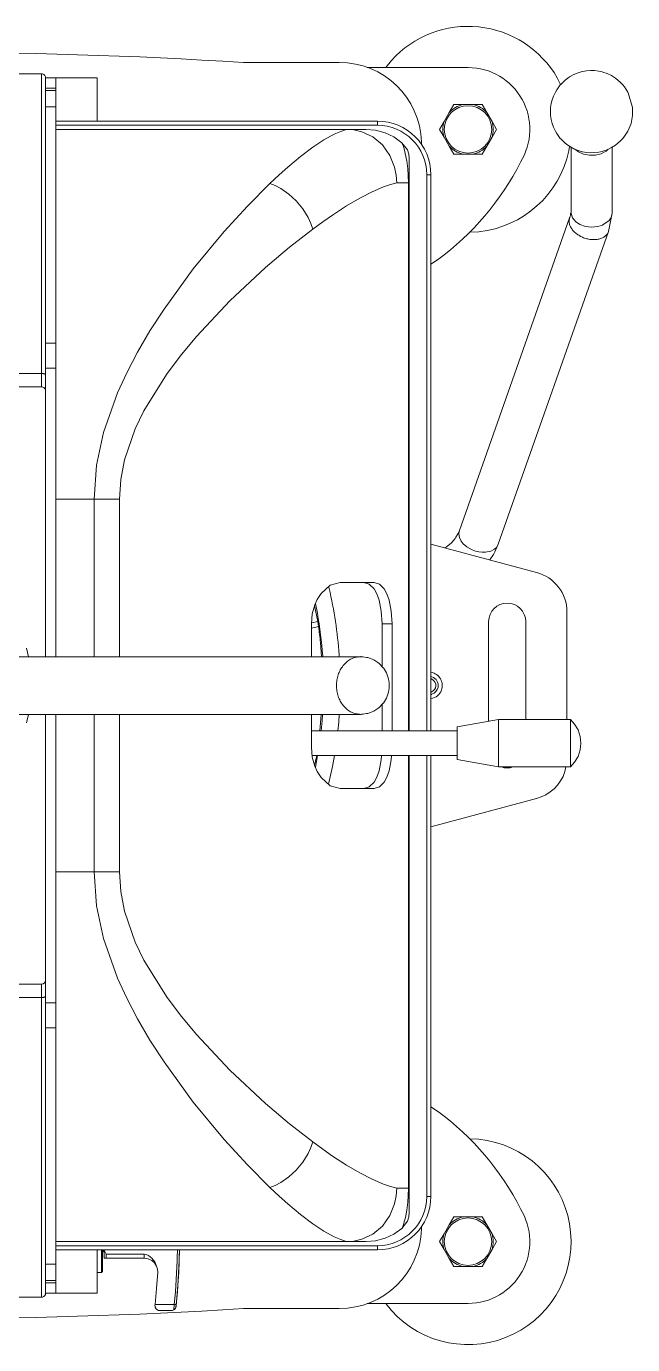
# Model space of a CAD drawing. Header units: millimetres. Extents: x -164867 to 807677, y -316775 to 513985.
# Drawn here: x 245063 to 245357, y 460286 to 460926 of the extents above; entities that cross this region are included whole.
import ezdxf

# ---------------------------------------------------------------- set-up
doc = ezdxf.new("R2010")
doc.units = ezdxf.units.MM
doc.layers.add('TECHNO', color=7, linetype='Continuous', lineweight=15)

# ---------------------------------------------------------------- blocks, each defined once
blk = doc.blocks.new('20_ Делитель округлитель S30')
at = {"transparency": 33554669}
for p, q in [((-73, 5.98), (-73, 309.82)), ((-45, 309.82), (-45, 5.98)), ((-356, 286.95), (-356, 160.95)), ((-210.5, 286.95), (-210.5, 160.95)), ((-204, 160.95), (-204, 286.95)), ((86, 286.95), (86, 160.95)), ((92.5, 286.95), (92.5, 160.95)), ((238, 286.95), (238, 160.95)), ((-77.1, 168.25), (-73, 167.15)), ((-45, 167.15), (-40.9, 168.25)), ((-356, 160.95), (-355.91, 160.37)), ((-210.5, 160.95), (-356, 160.95)), ((-355.91, 160.37), (-355.66, 159.84)), ((-210.5, 160.95), (-204, 160.95)), ((86, 160.95), (92.5, 160.95)), ((238, 160.95), (92.5, 160.95)), ((237.66, 159.84), (237.91, 160.37)), ((237.91, 160.37), (238, 160.95)), ((-355.66, 159.84), (-355.33, 159.47)), ((-355.33, 159.47), (-355.11, 159.29)), ((-355.11, 159.29), (-354.58, 159.04)), ((-354.58, 159.04), (-354, 158.95)), ((-354, 158.95), (-354, 153.95)), ((-225.94, 158.95), (-354, 158.95)), ((-349, 153.95), (-354, 153.95)), ((-354, 133.95), (-354, 153.95)), ((-349, 158.95), (-349, 153.95)), ((-349, 153.95), (-347.94, 153.95)), ((-347.94, 158.95), (-347.94, 153.95)), ((-347.94, 153.95), (-339.97, 153.95)), ((-339.97, 158.95), (-339.97, 153.95)), ((-225.16, 153.95), (-339.97, 153.95)), ((-333, 153.95), (-333, -2.05)), ((-331, 153.95), (-331, -2.05)), ((-329, 153.95), (-329, 13)), ((-213, 158.95), (-225.94, 158.95)), ((-225.16, 158.95), (-225.16, 153.95)), ((-225.16, 153.95), (-213, 153.95)), ((-205.07, 158.95), (-213, 158.95)), ((-213, 153.95), (-213, 158.95)), ((-73, 153.95), (-213, 153.95)), ((-209.86, 158.96), (-209.8, 158.95)), ((-205.07, 158.95), (-204.29, 158.95)), ((-204.29, 158.95), (-202.26, 158.95)), ((-202.35, 158.98), (-202.26, 158.95)), ((-73, 158.95), (-202, 158.95)), ((-149.5, 135.34), (-149.5, 153.95)), ((84, 158.95), (-45, 158.95)), ((95, 153.95), (-45, 153.95)), ((31.5, 135.34), (31.5, 153.95)), ((84, 158.95), (86.29, 158.95)), ((86.29, 158.95), (87.07, 158.95)), ((95, 158.95), (87.07, 158.95)), ((91.86, 158.96), (91.8, 158.95)), ((95, 158.95), (95, 153.95)), ((107.94, 158.95), (95, 158.95)), ((95, 153.95), (107.16, 153.95)), ((107.16, 158.95), (107.16, 153.95)), ((221.97, 153.95), (107.16, 153.95)), ((236, 158.95), (107.94, 158.95)), ((211, 153.95), (211, 13)), ((213, -2.05), (213, 153.95)), ((215, -2.05), (215, 153.95)), ((221.97, 158.95), (221.97, 153.95)), ((221.97, 153.95), (229.94, 153.95)), ((229.94, 158.95), (229.94, 153.95)), ((229.94, 153.95), (231, 153.95)), ((231, 153.95), (231, 158.95)), ((231, 153.95), (236, 153.95)), ((236, 158.95), (236.58, 159.04)), ((236, 153.95), (236, 158.95)), ((236, 153.95), (236, 133.95)), ((236.58, 159.04), (237.11, 159.29)), ((237.11, 159.29), (237.48, 159.62)), ((237.48, 159.62), (237.66, 159.84)), ((-149.5, 135.34), (-165.94, 134.15)), ((-149.5, 123.02), (-149.5, 135.34)), ((-149.5, 135.34), (-86.15, 135.34)), ((-86.15, 135.34), (-73, 135.34)), ((-45, 135.34), (-31.85, 135.34)), ((-31.85, 135.34), (31.5, 135.34)), ((31.5, 135.34), (31.5, 123.02)), ((47.94, 134.15), (31.5, 135.34)), ((-354, 133.95), (-333.34, 133.95)), ((-333.64, 133.85), (-344, 133.85)), ((-344, 133.85), (-344, 131.85)), ((-344, 131.85), (-333.64, 131.85)), ((-344, 131.85), (-343.5, 131.35)), ((-343.5, 131.35), (-333.48, 131.35)), ((-340.6, 133.95), (-340.5, 133.85)), ((-333.2, 130.55), (-337, 130.55)), ((-337, 129.55), (-337, 130.55)), ((-337, 111.14), (-337, 129.55)), ((-335.11, 129.55), (-337, 129.55)), ((-335.11, 129.55), (-334.17, 130.07)), ((-335.11, 129.55), (-335.11, 111.14)), ((-334.17, 130.07), (-333.2, 130.55)), ((-334, 130.85), (-333.7, 130.85)), ((-334, 130.85), (-334, 130.55)), ((-333.7, 130.85), (-333, 130.85)), ((-333, 133.85), (-333.64, 133.85)), ((-333.64, 131.85), (-333, 131.85)), ((-333.48, 131.35), (-333, 131.35)), ((-333.34, 133.95), (-333, 133.95)), ((-333, 130.55), (-333.2, 130.55)), ((-181.84, 130.79), (-201.13, 124)), ((-165.94, 134.15), (-181.84, 130.79)), ((63.85, 130.79), (47.94, 134.15)), ((83.13, 124), (63.85, 130.79)), ((215.34, 133.95), (215, 133.95)), ((236, 133.95), (215.34, 133.95)), ((-201.13, 124), (-210.87, 119.53)), ((-159.08, 122.41), (-168.51, 120.64)), ((-149.5, 123.02), (-159.08, 122.41)), ((-149.5, 123.02), (-86.15, 123.02)), ((-86.15, 123.02), (-73, 123.02)), ((-45, 123.02), (-31.85, 123.02)), ((-31.85, 123.02), (31.5, 123.02)), ((41.08, 122.41), (31.5, 123.02)), ((50.51, 120.64), (41.08, 122.41)), ((92.87, 119.53), (83.13, 124)), ((-210.87, 119.53), (-220.9, 114.28)), ((-183.68, 115.45), (-192.41, 111.23)), ((-168.51, 120.64), (-183.68, 115.45)), ((65.68, 115.45), (50.51, 120.64)), ((74.41, 111.23), (65.68, 115.45)), ((102.91, 114.28), (92.87, 119.53)), ((-338.1, 107.42), (-337.28, 109.14)), ((-337.28, 109.14), (-337, 111.03)), ((-335.69, 109.03), (-337.06, 107.3)), ((-337, 111.03), (-337, 111.14)), ((-335.11, 111.14), (-337, 111.14)), ((-335.27, 110.05), (-335.69, 109.03)), ((-335.11, 111.14), (-335.27, 110.05)), ((-220.9, 114.28), (-231.13, 108.28)), ((-192.41, 111.23), (-210.02, 100.28)), ((92.02, 100.28), (74.41, 111.23)), ((113.14, 108.28), (102.91, 114.28)), ((-362.5, 103.35), (-362.36, 104.18)), ((-362.5, 103.35), (-362.5, 98.08)), ((-362.36, 104.18), (-361.91, 104.96)), ((-361.91, 104.96), (-361.57, 105.3)), ((-361.57, 105.3), (-360.87, 105.69)), ((-360.87, 105.69), (-360.46, 105.81)), ((-360.46, 105.81), (-360, 105.85)), ((-359.89, 105.85), (-360, 105.85)), ((-359.47, 105.8), (-359.89, 105.85)), ((-351.68, 105.06), (-359.47, 105.8)), ((-359.47, 96.54), (-359.47, 105.8)), ((-343.84, 104.54), (-351.68, 105.06)), ((-342.33, 104.64), (-343.84, 104.54)), ((-340.87, 105.09), (-342.33, 104.64)), ((-340.87, 105.09), (-339.34, 106.03)), ((-338.84, 105.98), (-340.87, 105.09)), ((-339.34, 106.03), (-338.1, 107.42)), ((-337.06, 107.3), (-338.84, 105.98)), ((-231.13, 108.28), (-241.72, 101.44)), ((123.72, 101.44), (113.14, 108.28)), ((-362.4, 97.39), (-362.5, 98.08)), ((-362.11, 96.73), (-362.4, 97.39)), ((-362.11, 96.73), (-361.86, 96.41)), ((-359.47, 96.54), (-362.11, 96.73)), ((-361.86, 96.41), (-361.51, 96.08)), ((-361.51, 96.08), (-361.3, 95.94)), ((-359.5, 96.27), (-359.51, 96)), ((-359.51, 96), (-359.51, 95.85)), ((-359.47, 96.54), (-359.5, 96.27)), ((-353.42, 95.96), (-359.47, 96.54)), ((-241.72, 101.44), (-261.23, 87.26)), ((-210.02, 100.28), (-218.91, 93.62)), ((100.91, 93.62), (92.02, 100.28)), ((143.23, 87.26), (123.72, 101.44)), ((-361.3, 95.94), (-360.87, 95.73)), ((-360.87, 95.73), (-360.81, 95.71)), ((-360.81, 95.71), (-360.76, 95.7)), ((-360.76, 95.7), (-360.73, 95.69)), ((-360.73, 95.69), (-360.69, 95.67)), ((-359.45, 95.54), (-360.69, 95.67)), ((-360.69, 95.67), (-360.48, 95.62)), ((-360.48, 95.62), (-360.28, 95.59)), ((-360.28, 95.59), (-358.43, 95.39)), ((-359.51, 95.85), (-359.5, 95.72)), ((-359.5, 95.72), (-359.48, 95.59)), ((-359.48, 95.59), (-359.45, 95.54)), ((-353.4, 94.97), (-359.45, 95.54)), ((-358.43, 95.39), (-343.74, 94.24)), ((-347.34, 95.51), (-353.42, 95.96)), ((-347.32, 94.52), (-353.4, 94.97)), ((-338.18, 95.08), (-347.34, 95.51)), ((-338.17, 94.08), (-347.32, 94.52)), ((-343.74, 94.24), (-333, 93.95)), ((-336.65, 95.06), (-338.18, 95.08)), ((-336.65, 94.06), (-338.17, 94.08)), ((-333, 95), (-336.65, 95.06)), ((-333, 94), (-336.65, 94.06)), ((-218.91, 93.62), (-228.4, 85.76)), ((110.4, 85.76), (100.91, 93.62)), ((-261.23, 87.26), (-279.34, 72.32)), ((-228.4, 85.76), (-245.82, 69.45)), ((127.82, 69.45), (110.4, 85.76)), ((161.34, 72.32), (143.23, 87.26)), ((-279.34, 72.32), (-291.77, 60.99)), ((173.77, 60.99), (161.34, 72.32)), ((-245.82, 69.45), (-261.98, 52.19)), ((143.98, 52.19), (127.82, 69.45)), ((-361.5, 16.45), (-361.5, 62.95)), ((-291.77, 60.99), (-302.72, 50.08)), ((184.72, 50.08), (173.77, 60.99)), ((243.5, 62.95), (243.5, 16.45)), ((-261.98, 52.19), (-271.84, 40.54)), ((153.84, 40.54), (143.98, 52.19)), ((-310.71, 41.35), (-306.86, 45.66)), ((-306.86, 45.66), (-302.72, 50.08)), ((-302.72, 50.08), (-301.69, 47.48)), ((-301.69, 47.48), (-300.31, 44.84)), ((-300.31, 44.84), (-297.61, 40.92)), ((179.61, 40.92), (182.31, 44.84)), ((182.31, 44.84), (183.69, 47.48)), ((183.69, 47.48), (184.72, 50.08)), ((188.86, 45.66), (184.72, 50.08)), ((192.71, 41.35), (188.86, 45.66)), ((-315.88, 35.16), (-310.71, 41.35)), ((-297.61, 40.92), (-294.23, 37.28)), ((-271.84, 40.54), (-280.59, 29.31)), ((162.59, 29.31), (153.84, 40.54)), ((176.23, 37.28), (179.61, 40.92)), ((197.88, 35.16), (192.71, 41.35)), ((-320.31, 29.31), (-315.88, 35.16)), ((-294.23, 37.28), (-290.35, 34.11)), ((-290.35, 34.11), (-286.18, 31.57)), ((168.18, 31.57), (172.35, 34.11)), ((172.35, 34.11), (176.23, 37.28)), ((202.31, 29.31), (197.88, 35.16)), ((-323.93, 23.85), (-320.31, 29.31)), ((-286.18, 31.57), (-283.36, 30.28)), ((-284.13, 24.45), (-280.59, 29.31)), ((-283.36, 30.28), (-280.59, 29.31)), ((-100.82, 27.08), (-103.74, 25.19)), ((-98.23, 28.27), (-100.82, 27.08)), ((-98.82, 28), (-96.81, 27.56)), ((-93.82, 29.52), (-98.23, 28.27)), ((-93.64, 27.48), (-97.89, 28.37)), ((-96.81, 27.56), (-93, 26.93)), ((-89, 29.97), (-93.82, 29.52)), ((-93, 27.38), (-93.64, 27.48)), ((-93, -40.78), (-93, 29.6)), ((-89, 29.97), (-73, 29.97)), ((-81, 29.97), (-81, -40.78)), ((-73, 25.19), (-81, 25.91)), ((-45, 29.97), (-29, 29.97)), ((-30.43, 26.51), (-31.12, 29.97)), ((-29.06, 26.71), (-30.43, 26.51)), ((-27.96, 26.88), (-29.06, 26.71)), ((-24.18, 29.52), (-29, 29.97)), ((-27.96, 26.88), (-28.56, 29.93)), ((-20.26, 28.41), (-27.96, 26.88)), ((-19.77, 28.27), (-24.18, 29.52)), ((-23.92, 27.05), (-19.22, 28.02)), ((-17.18, 27.08), (-19.77, 28.27)), ((-14.26, 25.19), (-17.18, 27.08)), ((162.59, 29.31), (165.36, 30.28)), ((166.13, 24.45), (162.59, 29.31)), ((165.36, 30.28), (168.18, 31.57)), ((205.93, 23.85), (202.31, 29.31)), ((-326.69, 18.83), (-323.93, 23.85)), ((-291.85, 12.91), (-287.42, 19.72)), ((-287.42, 19.72), (-284.13, 24.45)), ((-107.67, 20.77), (-109, 16.07)), ((-103.74, 25.19), (-107.67, 20.77)), ((-106.93, 21.6), (-98.32, 19.7)), ((-98.32, 19.7), (-93, 18.82)), ((-81, 25.24), (-76.08, 24.68)), ((-76.08, 24.68), (-73, 24.5)), ((-38.15, 25.55), (-45, 25.06)), ((-45, 24.45), (-44.69, 24.47)), ((-10.33, 20.77), (-14.26, 25.19)), ((-11.85, 21.37), (-11.05, 21.58)), ((-9, 16.07), (-10.33, 20.77)), ((169.42, 19.72), (166.13, 24.45)), ((173.85, 12.91), (169.42, 19.72)), ((208.69, 18.83), (205.93, 23.85)), ((-329, 13), (-328.03, 15.74)), ((-329, 13), (-329, 3.54)), ((-328.73, 9.29), (-329, 13)), ((-328.03, 15.74), (-326.69, 18.83)), ((-295.63, 6.48), (-291.85, 12.91)), ((-109, 16.07), (-109, -0.53)), ((-81, 17.19), (-76.76, 16.71)), ((-76.76, 16.71), (-73, 16.49)), ((-45, 16.45), (-44.12, 16.49)), ((-9, 16.07), (-9, -0.53)), ((177.63, 6.48), (173.85, 12.91)), ((210.03, 15.74), (208.69, 18.83)), ((211, 13), (210.03, 15.74)), ((211, 13), (210.73, 9.29)), ((211, 13), (211, 3.54)), ((-327.87, 5.54), (-328.73, 9.29)), ((-298.73, 0.49), (-295.63, 6.48)), ((-72.98, 6.6), (-73, 5.98)), ((180.73, 0.49), (177.63, 6.48)), ((210.73, 9.29), (209.87, 5.54)), ((-359, 2.82), (-359, -46.05)), ((-329, 3.54), (-328.58, -1.21)), ((-325.36, 0.14), (-327.87, 5.54)), ((-321.42, -4.56), (-325.36, 0.14)), ((-301.1, -5.04), (-298.73, 0.49)), ((-109, 4.47), (-108.23, 1.85)), ((-108.23, 1.85), (-105.89, -0.48)), ((-73, 5.98), (-72.97, 5.33)), ((-72.97, 5.33), (-72.92, 4.92)), ((-72.92, 4.92), (-72.67, 3.18)), ((-72.67, 3.18), (-72.57, 2.63)), ((-72.57, 2.63), (-71.75, 0.41)), ((-71.75, 0.41), (-71.4, -0.42)), ((-46.6, -0.42), (-46.25, 0.41)), ((-46.25, 0.41), (-45.43, 2.63)), ((-45.43, 2.63), (-45.33, 3.18)), ((-45.33, 3.18), (-45.08, 4.92)), ((-45.08, 4.92), (-45.03, 5.33)), ((-45.03, 5.33), (-45, 5.98)), ((-12.11, -0.48), (-9.77, 1.85)), ((-9.77, 1.85), (-9, 4.47)), ((183.1, -5.04), (180.73, 0.49)), ((207.36, 0.14), (203.42, -4.56)), ((209.87, 5.54), (207.36, 0.14)), ((210.58, -1.21), (211, 3.54)), ((241, 2.82), (241, -46.05)), ((-362.46, -8.89), (-359, -6.09)), ((-331, -2.05), (-333, -2.05)), ((-328.58, -1.21), (-327.34, -5.81)), ((-327.34, -5.81), (-325.31, -10.12)), ((-316.34, -8.14), (-321.42, -4.56)), ((-302.24, -8.43), (-301.1, -5.04)), ((-109, -0.53), (-108.22, -3.1)), ((-108.22, -3.1), (-105.88, -5.39)), ((-105.89, -0.48), (-103.49, -1.8)), ((-105.88, -5.39), (-103.48, -6.69)), ((-103.49, -1.8), (-100.48, -2.88)), ((-100.48, -2.88), (-95.05, -3.97)), ((-95.05, -3.97), (-93, -4.1)), ((-81, -4.35), (-68.22, -4.35)), ((-71.4, -0.42), (-70.15, -2.3)), ((-70.15, -2.3), (-69.65, -2.99)), ((-69.65, -2.99), (-67.6, -4.93)), ((-67.6, -4.93), (-67.53, -5)), ((-67.53, -5), (-65.18, -6.42)), ((-52.82, -6.42), (-50.47, -5)), ((-50.47, -5), (-50.4, -4.93)), ((-50.4, -4.93), (-48.35, -2.99)), ((-49.78, -4.35), (-29, -4.35)), ((-48.35, -2.99), (-47.85, -2.3)), ((-47.85, -2.3), (-46.6, -0.42)), ((-29, -4.35), (-22.95, -3.97)), ((-29, -4.35), (-29, -9.18)), ((-22.95, -3.97), (-17.52, -2.88)), ((-17.52, -2.88), (-14.51, -1.8)), ((-14.52, -6.69), (-12.12, -5.39)), ((-14.51, -1.8), (-12.11, -0.48)), ((-12.12, -5.39), (-9.78, -3.1)), ((-9.78, -3.1), (-9, -0.53)), ((184.24, -8.43), (183.1, -5.04)), ((203.42, -4.56), (198.34, -8.14)), ((207.31, -10.12), (209.34, -5.81)), ((209.34, -5.81), (210.58, -1.21)), ((213, -2.05), (215, -2.05)), ((241, -6.09), (244.46, -8.89)), ((-325.31, -10.12), (-322.54, -14)), ((-310.65, -10.39), (-316.34, -8.14)), ((-306.78, -11.17), (-310.65, -10.39)), ((-303.04, -11.44), (-306.78, -11.17)), ((-303.04, -11.44), (-302.24, -8.43)), ((-303.04, -11.44), (-303, -14.36)), ((-103.48, -6.69), (-100.47, -7.75)), ((-100.47, -7.75), (-95.04, -8.82)), ((-95.04, -8.82), (-93, -8.94)), ((-81, -9.18), (-29, -9.18)), ((-65.18, -6.42), (-62.74, -7.36)), ((-62.74, -7.36), (-62.18, -7.46)), ((-62.18, -7.46), (-60.25, -7.8)), ((-60.25, -7.8), (-57.75, -7.8)), ((-57.75, -7.8), (-55.82, -7.46)), ((-55.82, -7.46), (-55.26, -7.36)), ((-55.26, -7.36), (-52.82, -6.42)), ((-29, -9.18), (-22.96, -8.82)), ((-22.96, -8.82), (-17.53, -7.75)), ((-17.53, -7.75), (-14.52, -6.69)), ((185.04, -11.44), (184.24, -8.43)), ((185.04, -11.44), (185, -14.36)), ((188.78, -11.17), (185.04, -11.44)), ((192.65, -10.39), (188.78, -11.17)), ((198.34, -8.14), (192.65, -10.39)), ((204.54, -14), (207.31, -10.12)), ((-322.54, -14), (-319.05, -16.62)), ((-321.66, -14.35), (-322.54, -14)), ((-320.65, -14.7), (-321.66, -14.35)), ((-318.84, -15.25), (-320.65, -14.7)), ((-319.05, -16.62), (-316.96, -17.31)), ((-317.21, -15.65), (-318.84, -15.25)), ((-313.67, -16.34), (-317.21, -15.65)), ((-316.96, -17.31), (-314.78, -17.55)), ((-303, -17.55), (-314.78, -17.55)), ((-309.88, -16.82), (-313.67, -16.34)), ((-306.69, -17.05), (-309.88, -16.82)), ((-303, -17.15), (-306.69, -17.05)), ((-303, -14.36), (-303, -17.15)), ((-303, -17.15), (-104.75, -17.15)), ((-303, -17.55), (-303, -17.15)), ((-303, -17.55), (-104.75, -17.55)), ((-104.75, -17.15), (-93, -17.15)), ((-104.75, -17.55), (-93, -17.55)), ((-81, -17.15), (-74.25, -17.15)), ((-81, -17.55), (-74.25, -17.55)), ((-74.25, -17.15), (185, -17.15)), ((-74.25, -17.55), (185, -17.55)), ((185, -14.36), (185, -17.15)), ((188.69, -17.05), (185, -17.15)), ((185, -17.15), (185, -17.55)), ((196.78, -17.55), (185, -17.55)), ((191.88, -16.82), (188.69, -17.05)), ((195.67, -16.34), (191.88, -16.82)), ((196.16, -16.25), (195.67, -16.34)), ((200.84, -15.25), (196.16, -16.25)), ((198.96, -17.31), (196.78, -17.55)), ((201.05, -16.62), (198.96, -17.31)), ((202.65, -14.7), (200.84, -15.25)), ((204.54, -14), (201.05, -16.62)), ((203.66, -14.35), (202.65, -14.7)), ((204.54, -14), (203.66, -14.35)), ((-321.51, -23.55), (-322.9, -23.52)), ((203.53, -23.55), (204.9, -23.52)), ((-307, -26.05), (-93, -26.05)), ((-307, -26.05), (-307, -28.05)), ((-307, -28.05), (-93, -28.05)), ((-263.55, -28.05), (-265.72, -31.27)), ((-127.64, -28.05), (-113.93, -79.22)), ((-81, -26.05), (189, -26.05)), ((-81, -28.05), (189, -28.05)), ((-65.4, -28.05), (-65.4, -28.18)), ((-63.38, -28.05), (-63.29, -28.57)), ((-62.22, -28.05), (-62.19, -28.18)), ((-55.81, -28.18), (-55.78, -28.05)), ((-54.71, -28.57), (-54.62, -28.05)), ((-52.6, -28.18), (-52.6, -28.05)), ((-4.07, -79.22), (9.64, -28.05)), ((145.55, -28.05), (147.72, -31.27)), ((189, -26.05), (189, -28.05)), ((-337.16, -36.9), (-341, -39.12)), ((-337.16, -36.9), (-332.84, -34.41)), ((-329, -32.19), (-332.84, -34.41)), ((-325.16, -34.41), (-329, -32.19)), ((-325.16, -34.41), (-320.84, -36.9)), ((-317, -39.12), (-320.84, -36.9)), ((7.8, -34.91), (8.1, -35.41)), ((8.1, -35.41), (10.2, -37.96)), ((10.2, -37.96), (12.42, -39.88)), ((202.84, -36.9), (199, -39.12)), ((202.84, -36.9), (207.16, -34.41)), ((211, -32.19), (207.16, -34.41)), ((214.84, -34.41), (211, -32.19)), ((214.84, -34.41), (219.16, -36.9)), ((223, -39.12), (219.16, -36.9)), ((-341, -39.12), (-341, -43.55)), ((-341, -48.54), (-341, -43.55)), ((-317, -43.55), (-317, -39.12)), ((-317, -43.55), (-317, -48.54)), ((-98.5, -60.78), (-95, -40.78)), ((-86.16, -40.78), (-95, -40.78)), ((-79, -40.78), (-86.16, -40.78)), ((-75.5, -60.78), (-79, -40.78)), ((8.34, -45.43), (9.82, -43.75)), ((9.82, -43.75), (11.04, -42.78)), ((11.04, -42.78), (12.91, -41.86)), ((12.42, -39.88), (12.94, -40.18)), ((12.91, -41.86), (14.66, -41.58)), ((12.94, -40.18), (14.3, -40.92)), ((14.3, -40.92), (14.56, -41.12)), ((14.56, -41.12), (14.64, -41.18)), ((14.64, -41.18), (14.76, -41.24)), ((15.84, -41.78), (14.66, -41.58)), ((14.76, -41.24), (15.04, -41.36)), ((15.04, -41.36), (16.27, -41.85)), ((16.27, -41.85), (15.84, -41.78)), ((16.27, -41.85), (168.07, -95.37)), ((199, -39.12), (199, -43.55)), ((199, -48.54), (199, -43.55)), ((223, -43.55), (223, -39.12)), ((223, -43.55), (223, -48.54)), ((-341, -48.54), (-341, -52.98)), ((-317, -52.98), (-317, -48.54)), ((-279.03, -46.69), (-279.27, -51.27)), ((5.88, -51.28), (6.26, -49.67)), ((6.26, -49.67), (6.83, -48.11)), ((6.83, -48.11), (8.34, -45.43)), ((161.27, -51.27), (161.03, -46.69)), ((199, -48.54), (199, -52.98)), ((223, -52.98), (223, -48.54)), ((-341, -52.98), (-337.16, -55.19)), ((-332.84, -57.69), (-337.16, -55.19)), ((-320.84, -55.19), (-325.16, -57.69)), ((-320.84, -55.19), (-317, -52.98)), ((-28, -56.05), (-76.33, -56.05)), ((1.98, -56.63), (4.62, -58.39)), ((5.69, -52.9), (5.88, -51.28)), ((5.71, -54.46), (5.69, -52.9)), ((6.28, -57.14), (5.71, -54.46)), ((7.17, -58.82), (6.28, -57.14)), ((199, -52.98), (202.84, -55.19)), ((207.16, -57.69), (202.84, -55.19)), ((219.16, -55.19), (214.84, -57.69)), ((219.16, -55.19), (223, -52.98)), ((-332.84, -57.69), (-329, -59.9)), ((-329, -59.9), (-325.16, -57.69)), ((-98.5, -62.13), (-98.56, -62.27)), ((-85.8, -60.78), (-98.5, -60.78)), ((-98.5, -60.78), (-98.5, -95.78)), ((-75.5, -60.78), (-85.8, -60.78)), ((-75.5, -60.78), (-75.5, -95.78)), ((4.62, -58.39), (5.52, -58.91)), ((5.52, -58.91), (5.85, -59.04)), ((5.85, -59.04), (9.63, -60.72)), ((8.05, -59.79), (7.17, -58.82)), ((9.48, -60.64), (8.05, -59.79)), ((9.58, -60.69), (9.48, -60.64)), ((9.6, -60.7), (9.58, -60.69)), ((9.63, -60.72), (9.6, -60.7)), ((161.42, -114.24), (9.63, -60.72)), ((207.16, -57.69), (211, -59.9)), ((211, -59.9), (214.84, -57.69)), ((-98.56, -67.83), (-98.5, -67.96)), ((-75.5, -74.05), (-28, -74.05)), ((206.6, -90.84), (208.98, -89.12)), ((208.98, -89.12), (210.14, -88.44)), ((210.14, -88.44), (212.12, -87.52)), ((212.12, -87.52), (213.86, -86.91)), ((213.86, -86.91), (215.72, -86.44)), ((215.72, -86.44), (217.68, -86.15)), ((217.68, -86.15), (219.61, -86.06)), ((219.61, -86.06), (221.54, -86.15)), ((221.54, -86.15), (223.5, -86.44)), ((223.5, -86.44), (225.37, -86.91)), ((225.37, -86.91), (227.11, -87.52)), ((227.11, -87.52), (229.09, -88.44)), ((229.09, -88.44), (230.25, -89.12)), ((230.25, -89.12), (232.63, -90.84)), ((236, -89.35), (232.79, -90.98)), ((-100.79, -93.07), (-98.5, -93.55)), ((-85.8, -95.78), (-98.5, -95.78)), ((-98.5, -95.78), (-96.24, -97.78)), ((-75.5, -95.78), (-85.8, -95.78)), ((-77.76, -97.78), (-75.5, -95.78)), ((-23.39, -94.05), (-75.5, -94.05)), ((168.07, -95.37), (168.27, -95.42)), ((168.27, -95.42), (168.86, -95.6)), ((168.86, -95.6), (169.24, -95.76)), ((169.24, -95.76), (169.37, -95.84)), ((169.37, -95.84), (169.99, -95.79)), ((169.99, -95.79), (170.01, -95.8)), ((170.01, -95.8), (170.77, -96.1)), ((202.76, -95.3), (200.6, -94.95)), ((201.6, -97.42), (202.77, -95.28)), ((202.77, -95.28), (203.3, -94.49)), ((203.3, -94.49), (204.35, -93.15)), ((204.35, -93.15), (206.38, -91.03)), ((206.38, -91.03), (206.6, -90.84)), ((232.63, -90.84), (232.85, -91.03)), ((232.85, -91.03), (234.88, -93.15)), ((234.88, -93.15), (235.92, -94.49)), ((235.92, -94.49), (236.46, -95.28)), ((236.46, -95.28), (237.62, -97.42)), ((-96.24, -97.78), (-93.4, -99.42)), ((-93.4, -99.42), (-90.27, -100.44)), ((-90.27, -100.44), (-87, -100.78)), ((-87, -100.78), (-83.73, -100.44)), ((-83.73, -100.44), (-80.6, -99.42)), ((-80.6, -99.42), (-77.76, -97.78)), ((164.86, -100.37), (163.92, -103)), ((166.3, -98.22), (164.86, -100.37)), ((166.85, -97.77), (166.3, -98.22)), ((168.09, -96.75), (166.85, -97.77)), ((170.11, -96.05), (168.09, -96.75)), ((170.77, -96.1), (170.11, -96.05)), ((170.77, -96.1), (202.37, -96.02)), ((198.44, -104.96), (198.96, -102.13)), ((198.96, -102.13), (200.03, -99.63)), ((199.8, -103.54), (200.13, -101.54)), ((200.03, -99.63), (200.53, -98.99)), ((200.13, -101.54), (200.31, -100.88)), ((200.31, -100.88), (200.73, -99.5)), ((200.53, -98.99), (201.42, -97.86)), ((200.73, -99.5), (201.6, -97.42)), ((237.62, -97.42), (238.5, -99.5)), ((238.5, -99.5), (238.92, -100.88)), ((238.92, -100.88), (239.09, -101.54)), ((239.09, -101.54), (239.43, -103.54)), ((163.65, -104.49), (163.54, -106.01)), ((163.61, -107.57), (163.54, -106.01)), ((163.84, -109.1), (163.61, -107.57)), ((163.92, -103), (163.65, -104.49)), ((198.52, -107.87), (198.44, -104.96)), ((199.2, -110.63), (198.52, -107.87)), ((199.65, -105.52), (199.8, -103.54)), ((199.7, -107.49), (199.65, -105.52)), ((199.94, -109.48), (199.7, -107.49)), ((239.53, -107.49), (239.29, -109.48)), ((239.43, -103.54), (239.57, -105.52)), ((239.57, -105.52), (239.53, -107.49)), ((161.42, -114.24), (167.87, -115.46)), ((164.5, -111.23), (163.84, -109.1)), ((164.67, -111.54), (164.5, -111.23)), ((166.78, -114.53), (164.67, -111.54)), ((168.28, -115.52), (166.78, -114.53)), ((200.41, -112.99), (199.2, -110.63)), ((200.31, -111.18), (199.94, -109.48)), ((200.39, -111.5), (200.31, -111.18)), ((201.13, -113.56), (200.39, -111.5)), ((200.48, -113.06), (200.41, -112.99)), ((201.35, -114), (200.48, -113.06)), ((202.15, -115.66), (201.13, -113.56)), ((238.1, -113.56), (237.08, -115.66)), ((238.84, -111.5), (238.1, -113.56)), ((238.92, -111.18), (238.84, -111.5)), ((239.29, -109.48), (238.92, -111.18)), ((167.87, -115.46), (168.45, -115.56)), ((169.35, -115.89), (168.28, -115.52)), ((168.45, -115.56), (170.18, -115.93)), ((170.46, -116.01), (169.35, -115.89)), ((170.18, -115.93), (170.18, -115.95)), ((170.18, -115.95), (170.18, -115.97)), ((170.18, -115.97), (170.46, -116.01)), ((170.46, -116.01), (202.36, -116.01)), ((203.3, -117.56), (202.15, -115.66)), ((203.48, -117.82), (203.3, -117.56)), ((205.31, -119.93), (203.48, -117.82)), ((206.6, -121.15), (205.31, -119.93)), ((207.62, -121.97), (206.6, -121.15)), ((232.63, -121.15), (231.61, -121.97)), ((233.91, -119.93), (232.63, -121.15)), ((235.74, -117.82), (233.91, -119.93)), ((235.92, -117.56), (235.74, -117.82)), ((237.08, -115.66), (235.92, -117.56)), ((210.14, -123.61), (207.62, -121.97)), ((210.47, -123.78), (210.14, -123.61)), ((213.83, -125.15), (210.47, -123.78)), ((217.65, -125.91), (213.83, -125.15)), ((217.68, -125.92), (217.65, -125.91)), ((221.54, -125.92), (217.68, -125.92)), ((221.58, -125.91), (221.54, -125.92)), ((228.76, -123.78), (221.58, -125.91)), ((229.09, -123.61), (228.76, -123.78)), ((231.61, -121.97), (229.09, -123.61))]:
    blk.add_line(p, q, dxfattribs=at)
for centre, radius, start, end in [((2228.1, 223.95), 2594.6, 176.4424, 183.5576), ((-2346.1, 223.95), 2594.6, 356.4424, 3.5576), ((-202, 160.95), 2, 180.00015, 269.99985), ((84, 160.95), 2, 269.99988, 0.00012), ((-59, 223.95), 200, 274.10212, 280.10212), ((-59, 223.95), 199.5, 275.99996, 278.233), ((-59, 223.95), 208, 274.10213, 283.10213), ((-321.5, 16.45), 40, 180, 267.99998), ((203.5, 16.45), 40, 272.00003, 359.99999), ((-307, -2.05), 26, 180.00003, 270), ((-307, -2.05), 24, 180.00003, 270), ((189, -2.05), 26, 270.00001, 359.99999), ((189, -2.05), 24, 270.00001, 359.99999), ((-329, -46.05), 50, 132, 354.00006), ((211, -46.05), 50, 299.99995, 48.00003), ((-372.05, 45.98), 131.43, 296.6641, 323.99999), ((-59, -27.05), 6.5, 189.99996, 249.99993), ((-59, -27.01), 4.56, 200.00006, 260.00002), ((-59, -27.01), 3.4, 200.00099, 220.00067), ((-59, -27.01), 3.4, 219.9998, 339.99972), ((-59, -27.05), 6.5, 249.99998, 350.00002), ((-59, -27.01), 4.56, 259.99985, 339.99996), ((254.05, 45.98), 131.43, 216.00001, 243.33591), ((-329, -46.05), 12.26, 131.74048, 168.25979), ((-329, -46.05), 11.5, 0, 180), ((-329, -46.05), 12.26, 71.74033, 108.25967), ((-329, -46.05), 12.26, 11.7403, 48.25963), ((211, -46.05), 12.26, 131.74048, 168.25979), ((211, -46.05), 11.5, 0, 180), ((211, -46.05), 12.26, 71.74033, 108.25967), ((211, -46.05), 12.26, 11.74037, 48.25976), ((-329, -46.05), 30, 180.00001, 302.07015), ((-329, -46.05), 12.26, 191.74029, 228.25956), ((-329, -46.05), 11.5, 180, 0), ((-329, -46.05), 12.26, 311.74033, 348.25962), ((211, -46.05), 30, 237.92986, 359.99998), ((211, -46.05), 12.26, 191.74029, 228.25956), ((211, -46.05), 11.5, 180, 0), ((211, -46.05), 12.26, 311.7402, 348.25955), ((-28, -65.05), 9, 270, 90), ((211, -46.05), 50, 185.99998, 258.00004), ((-329, -46.05), 12.26, 251.74033, 288.25967), ((-90, -65.05), 9, 161.99996, 198.00004), ((211, -46.05), 12.26, 251.74033, 288.25967), ((-94.61, -74.05), 20, 194.99999, 252.00001), ((-23.39, -74.05), 20, 269.99999, 344.99998)]:
    blk.add_arc(centre, radius, start, end, dxfattribs=at)
for points in [[(-210.5, 160.95), (-210.48, 160.46), (-210.41, 160), (-210.31, 159.6), (-210.18, 159.28), (-210.03, 159.06), (-209.86, 158.96)], [(91.86, 158.96), (92.03, 159.06), (92.18, 159.28), (92.31, 159.6), (92.41, 160), (92.48, 160.46), (92.5, 160.95)], [(-45.02, 6.6), (-45.41, 8.81), (-46.29, 10.92), (-47.62, 12.86), (-49.36, 14.55), (-51.45, 15.93), (-53.81, 16.95), (-56.36, 17.58), (-59, 17.79), (-61.64, 17.58), (-64.19, 16.95), (-66.55, 15.93), (-68.64, 14.55), (-70.38, 12.86), (-71.71, 10.92), (-72.59, 8.81), (-72.98, 6.6)], [(-45, 5.98), (-45, 6.29), (-45.02, 6.6)], [(-73, 5.98), (-72.98, 5.36), (-72.92, 4.75)], [(-45.08, 4.75), (-45.02, 5.36), (-45, 5.98)], [(167.06, -95.14), (165.56, -95.18), (164.02, -95.65), (162.51, -96.53), (161.1, -97.78), (159.86, -99.35), (158.83, -101.16), (158.07, -103.14), (157.61, -105.19), (157.47, -107.22), (157.65, -109.15), (158.15, -110.88), (158.95, -112.33), (160.01, -113.45), (161.28, -114.19)], [(168.07, -95.37), (167.71, -95.26), (167.35, -95.18)], [(161.28, -114.19), (161.35, -114.21), (161.42, -114.24)]]:
    blk.add_spline(points, degree=3, dxfattribs=at)
blk = doc.blocks.new('TECHNOLOGIJA Garmatnaya')
at = {"layer": 'TECHNO', "transparency": 33554687, "rotation": 90}
blk.add_blockref('20_ Делитель округлитель S30', (-1806.94, 2702.22), dxfattribs=at)

msp = doc.modelspace()

# ---------------------------------------------------------------- block references
at = {"layer": 'TECHNO', "transparency": 33554687}
msp.add_blockref('TECHNOLOGIJA Garmatnaya', (247038.21, 457962.73), dxfattribs=at)

doc.saveas('drawing.dxf')
